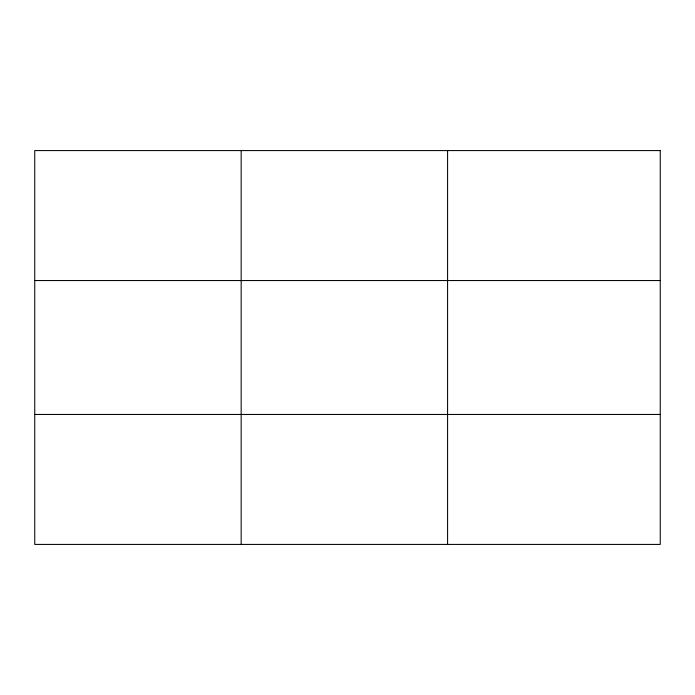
<?xml version="1.0" encoding="UTF-8"?>
<svg xmlns="http://www.w3.org/2000/svg" width="695" height="695" viewBox="0 0 695 695"><rect width="100%" height="100%" fill="white"/><g stroke="black" fill="none" stroke-linecap="round" stroke-linejoin="round"><path stroke-width="1.04" d="M241.165 150.58L241.165 544.42M447.58 150.58L447.58 544.42M34.75 280.545L660.25 280.545M34.75 414.455L660.25 414.455M660.25 150.58L660.25 544.42L34.75 544.42L34.75 150.58L660.25 150.58"/></g></svg>
